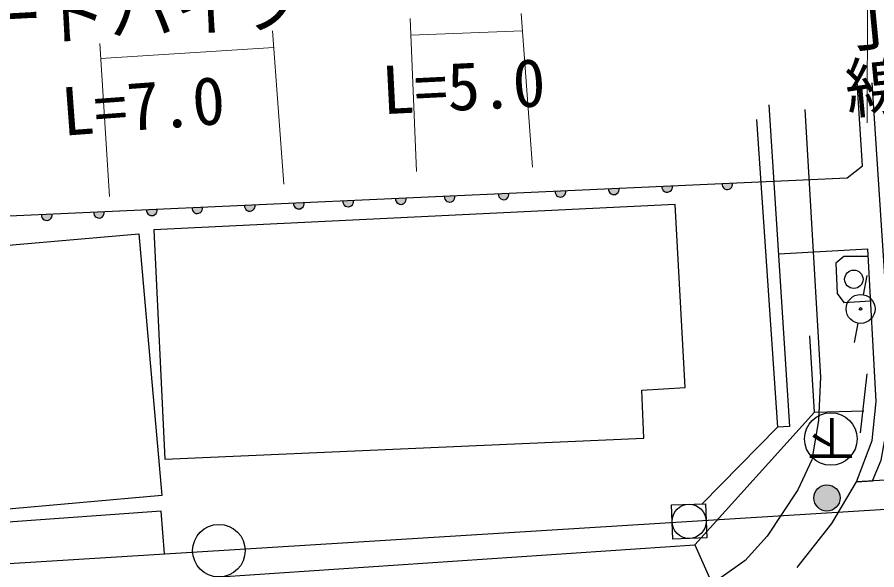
# Model space of a CAD drawing. Units: millimetres, scale not verified. Extents: x 40000 to 2497683, y 20000 to 1480199.
# Drawn here: x 306181 to 338898, y 318469 to 339497 of the extents above; entities that cross this region are included whole.
import ezdxf
from ezdxf.enums import TextEntityAlignment as Align

# ---------------------------------------------------------------- set-up
doc = ezdxf.new("R2010")
doc.units = ezdxf.units.MM
doc.header["$LTSCALE"] = 1000
for name, color, linetype, lineweight in [('M-BGD', 7, 'Continuous', 25), ('M-BGD-EXST', 7, 'Continuous', 25), ('M-STR-HTXT', 7, 'Continuous', 13), ('M-STR-STRC', 7, 'Continuous', 25)]:
    doc.layers.add(name, color=color, linetype=linetype, lineweight=lineweight)
doc.layers.add('M-BMK-HTXT', color=7, linetype='Continuous')
doc.styles.add('@ＭＳ ゴシック', font='')
doc.styles.add('ＭＳ ゴシック', font='')
doc.styles.get('@ＭＳ ゴシック').set_extended_font_data('@MS Gothic')
doc.styles.get('ＭＳ ゴシック').set_extended_font_data('MS Gothic')

msp = doc.modelspace()

# ---------------------------------------------------------------- hatches: boundary and pattern name
at = {"layer": 'M-BGD'}
for points in [[(330717, 333061, 0.4608), (330928, 332836, 0.4608), (331118, 333080)], [(333007, 333166, 0.4608), (333218, 332940, 0.4608), (333408, 333184)], [(324494, 332779, 0.4608), (324705, 332553, 0.4608), (324895, 332797)], [(326655, 332877, 0.4608), (326866, 332651, 0.4608), (327056, 332895)], [(328688, 332969, 0.4608), (328899, 332744, 0.4608), (329089, 332988)], [(316698, 332425, 0.4608), (316909, 332199, 0.4608), (317099, 332443)], [(318575, 332510, 0.4608), (318786, 332284, 0.4608), (318976, 332528)], [(320579, 332601, 0.4608), (320790, 332375, 0.4608), (320980, 332619)], [(322437, 332685, 0.4608), (322648, 332460, 0.4608), (322838, 332704)], [(309090, 332079, 0.4608), (309301, 331854, 0.4608), (309491, 332097)], [(311105, 332171, 0.4608), (311316, 331945, 0.4608), (311506, 332189)], [(312832, 332249, 0.4608), (313044, 332023, 0.4608), (313234, 332267)], [(314831, 332340, 0.4608), (315042, 332114, 0.4608), (315232, 332358)], [(307104, 331989, 0.4608), (307315, 331763, 0.4608), (307505, 332007)]]:
    msp.add_hatch(color=256, dxfattribs=at).paths.add_polyline_path(points)
h = msp.add_hatch(color=256, dxfattribs=at)
edge = h.paths.add_edge_path()
edge.add_ellipse((338281, 328395), major_axis=(25.4, -43.1), ratio=1, start_angle=-41.6136, end_angle=138.3864)
at = {"layer": 'M-STR-STRC'}
msp.add_hatch(color=256, dxfattribs=at).paths.add_polyline_path([(336501, 321204, 1), (337501, 321204, 0.41421), (337001, 321704, 0.41421)])

# ---------------------------------------------------------------- linework, layer by layer
at = {"layer": 'M-BGD'}
for p, q in [((335151, 330493), (338554, 330677)), ((338386, 328935), (338530, 329671)), ((338176, 327855), (338032, 327119)), ((336531, 324461), (336349, 327377)), ((338277, 323683), (338525, 325923)), ((331974, 319417), (336531, 324461)), ((336531, 324461), (338401, 324523)), ((313910, 318199), (331974, 319417)), ((331974, 319417), (333227, 316618))]:
    msp.add_line(p, q, dxfattribs=at)
for points in [[(304187, 331856), (337774, 333382), (338349, 333846), (338154, 337031)], [(334790, 336160), (335570, 323919), (335122, 323900)], [(336154, 335989), (336760, 325795), (336673, 324148), (336421, 322651), (335898, 321512), (334729, 319748), (333888, 318822), (332669, 317957), (331426, 317212), (329841, 316541), (328066, 316076), (326742, 315965), (320816, 315571), (306819, 314758)], [(334318, 335602), (335122, 323900), (332250, 320980)], [(335870, 318557), (337185, 320236), (338120, 321816), (338724, 323393), (338868, 324867), (338554, 330677)], [(338569, 330390), (337647, 330391), (337334, 330141), (337388, 328987), (337645, 328644), (338661, 328699)], [(59441, 303842), (79632, 304974), (101748, 306356), (124063, 307797), (152151, 309406), (191787, 311630), (246407, 315033), (307095, 318786), (352752, 321609), (388263, 323191)], [(311784, 319076), (311665, 320697), (305665, 320272), (305700, 319340)]]:
    msp.add_lwpolyline(points, dxfattribs=at)
for points in [[(311385, 331410), (311801, 322674), (330027, 323484), (329957, 325308), (331605, 325401), (331223, 332367)], [(304529, 330704), (310805, 331258), (311685, 321297), (305409, 320743)], [(331080, 320936), (332379, 320985), (332428, 319686), (331129, 319637)]]:
    msp.add_lwpolyline(points, close=True, dxfattribs=at)
for centre, radius in [((338023, 329525), 350), ((338281, 328395), 550), ((338281, 328395), 50), ((331754, 320311), 650), ((313857, 319198), 1000)]:
    msp.add_circle(centre, radius, dxfattribs=at)
for centre in [(330919, 333039), (333209, 333143), (324696, 332756), (326857, 332854), (328890, 332947), (316900, 332402), (318777, 332487), (320781, 332578), (322639, 332663), (309292, 332057), (311307, 332148), (313034, 332227), (315033, 332317), (307306, 331966)]:
    msp.add_arc(centre, 203, 173.639, 11.5624, dxfattribs=at)
at = {"layer": 'M-BGD-EXST'}
msp.add_circle((337149, 323448), 1000, dxfattribs=at)
at = {"layer": 'M-STR-HTXT'}
for p, q in [((338546, 351077), (338535, 335481)), ((325796, 333793), (325364, 339641)), ((321375, 333627), (321142, 339442)), ((316325, 333143), (315902, 338973)), ((325413, 338980), (321167, 338810)), ((309700, 332668), (309330, 338498)), ((315948, 338339), (309367, 337922))]:
    msp.add_line(p, q, dxfattribs=at)
at = {"layer": 'M-STR-STRC'}
msp.add_line((345983, 322289), (338120, 321816), dxfattribs=at)
msp.add_lwpolyline([(338120, 321816), (338734, 321853), (339066, 322646), (339352, 324239), (339396, 326734), (338726, 337003)], dxfattribs=at)
msp.add_circle((337001, 321204), 500, dxfattribs=at)

# ---------------------------------------------------------------- texts
at = {"layer": 'M-BGD-EXST', "style": 'ＭＳ ゴシック'}
msp.add_text('下', height=1320, rotation=180, dxfattribs=at).set_placement((337149, 323448), align=Align.MIDDLE_CENTER)
at = {"layer": 'M-BMK-HTXT', "style": '@ＭＳ ゴシック'}
msp.add_text('市道月丘町二番丁線', height=1833, rotation=275.462, dxfattribs=at).set_placement((335423, 357907), align=Align.BOTTOM_LEFT)
at = {"layer": 'M-STR-HTXT', "style": 'ＭＳ ゴシック'}
for s, rotation, p in [('ガードパイプ', 3.086, (302256, 337825)), ('L=5.0', 2.862, (320127, 335255)), ('L=7.0', 4.259, (307973, 334435))]:
    msp.add_text(s, height=1833, rotation=rotation, dxfattribs=at).set_placement(p, align=Align.BOTTOM_LEFT)

doc.saveas('drawing.dxf')
